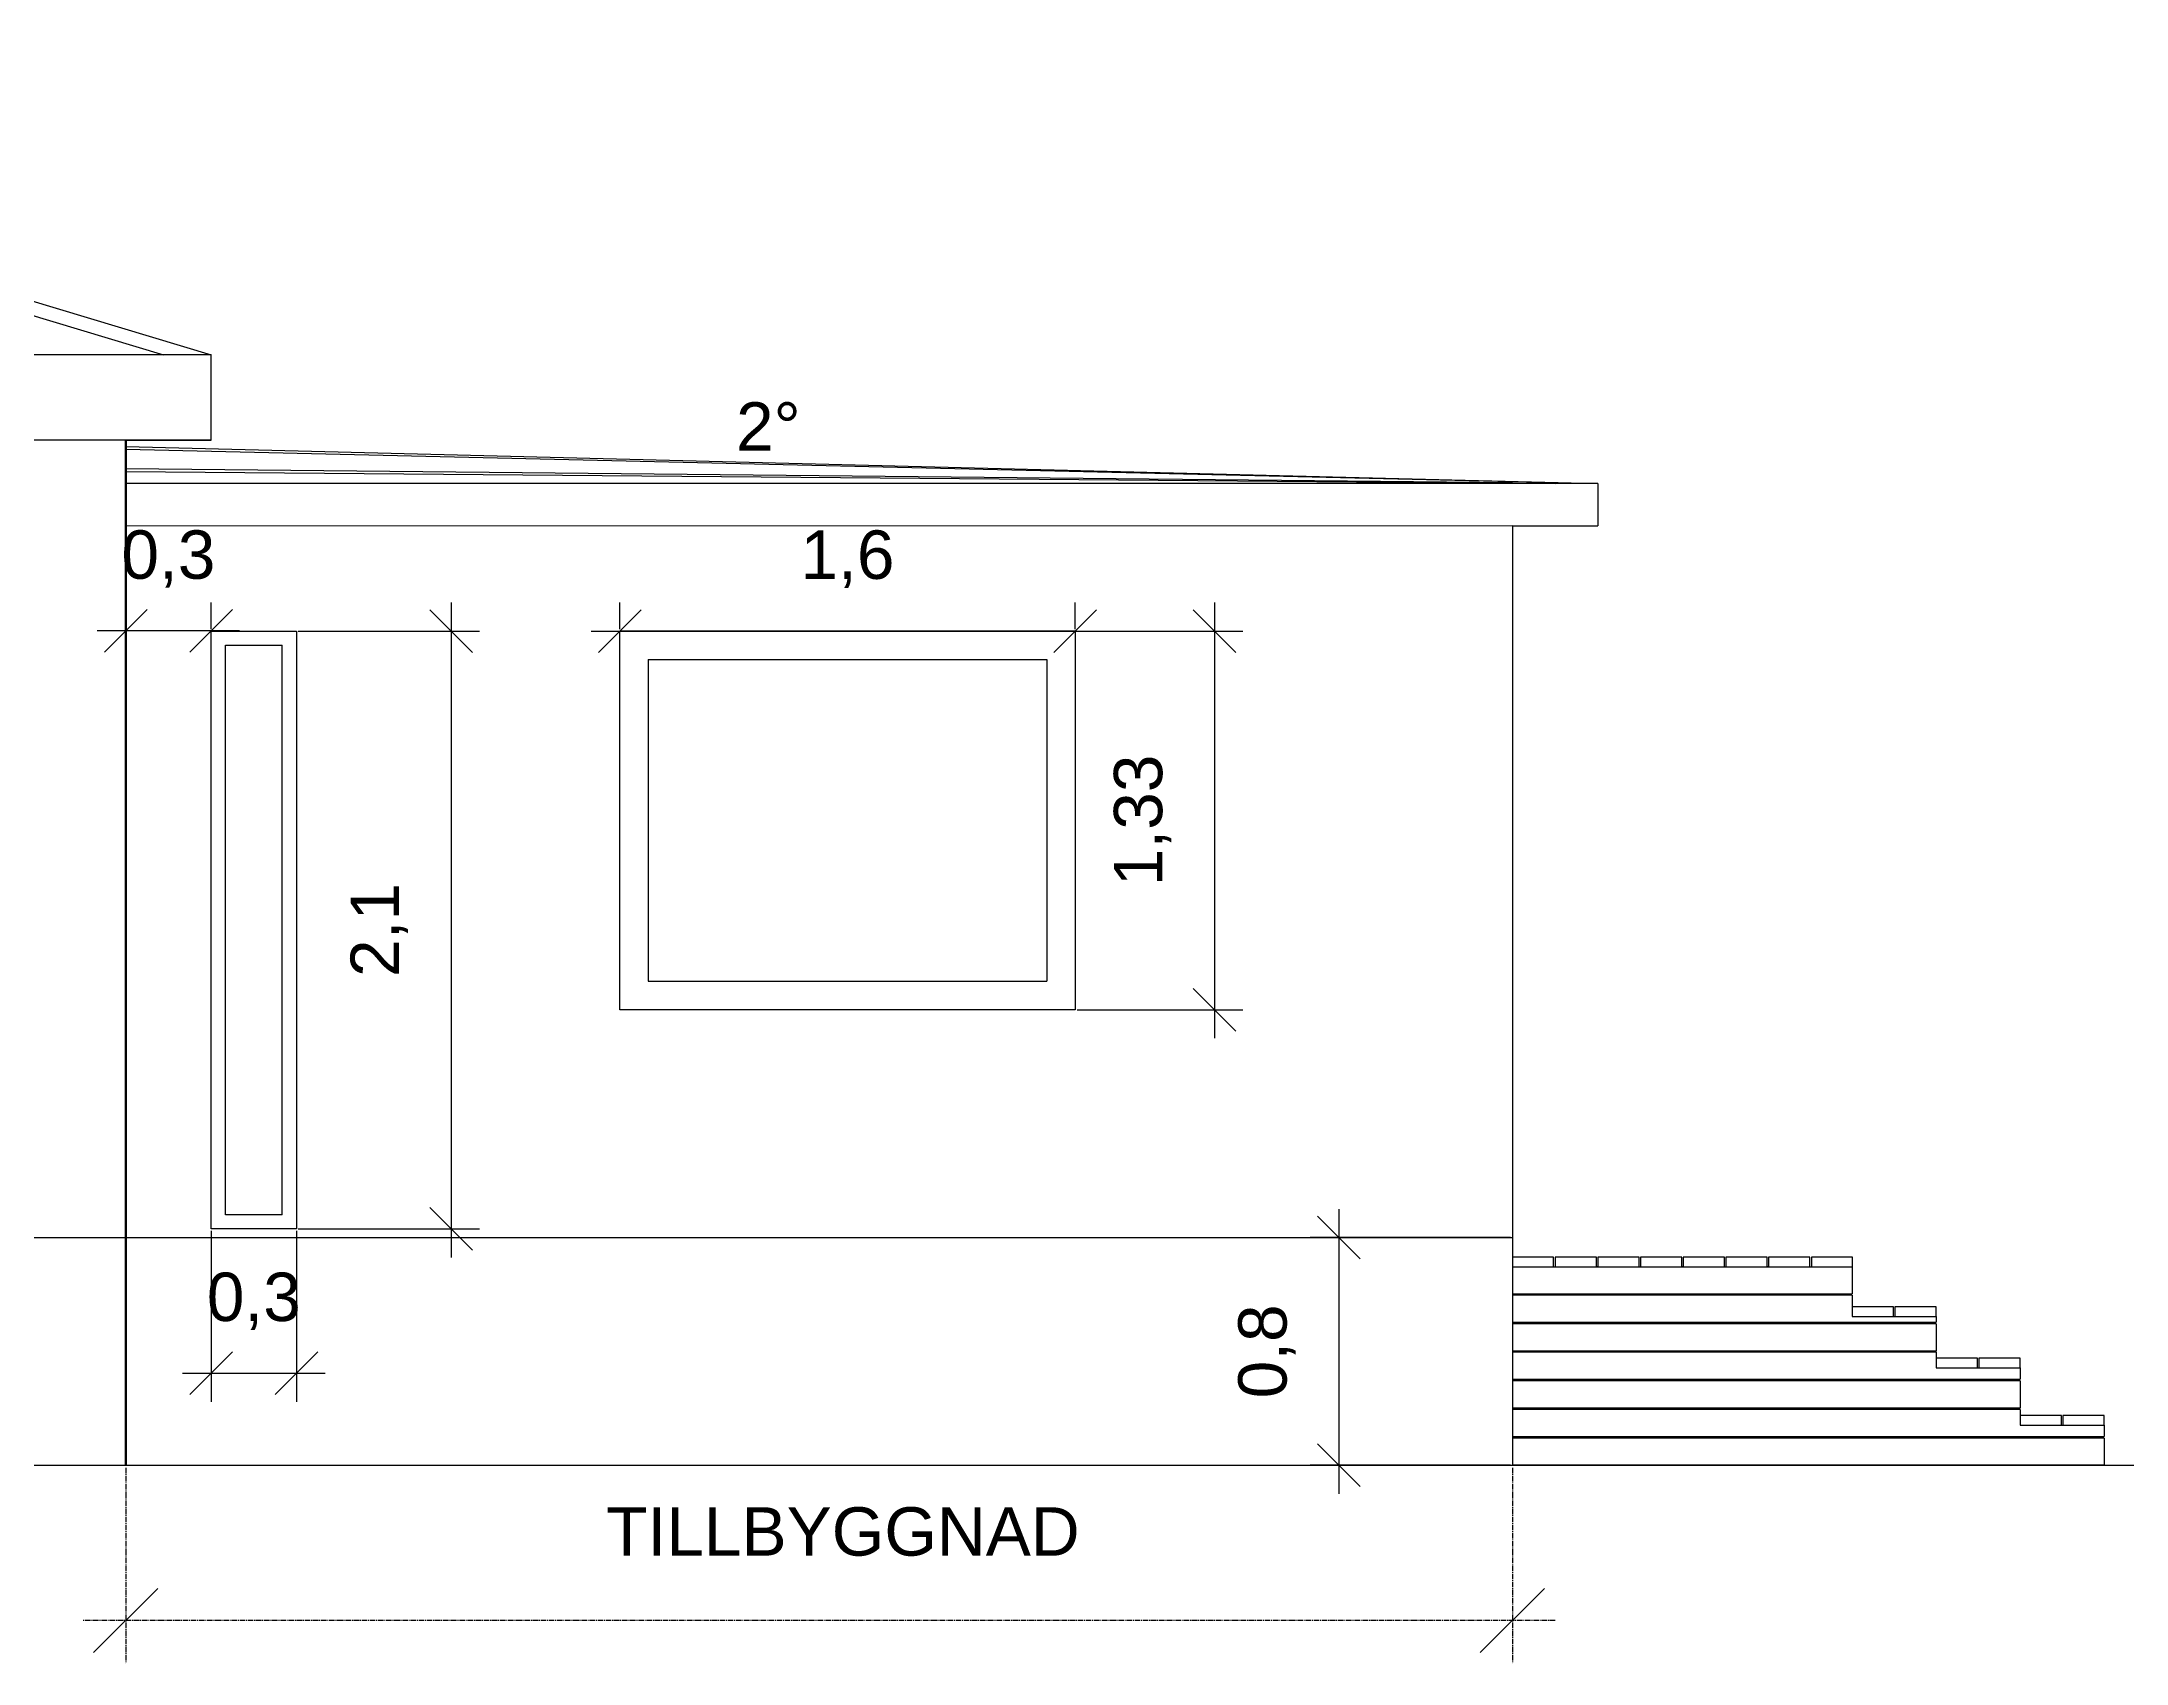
# Model space of a CAD drawing. Header units: millimetres. Extents: x -60009 to 113281, y -58228 to 411188.
# Drawn here: x -40912 to -33591, y 68420 to 74116 of the extents above; entities that cross this region are included whole.
import ezdxf

# ---------------------------------------------------------------- set-up
doc = ezdxf.new("R2010")
doc.units = ezdxf.units.MM
for name, pattern in [('ACAD_ISO02W100', [15, 12, -3]), ('ACAD_ISO04W100', [30, 24, -3, 0, -3]), ('CENTER2', [28.575, 19.05, -3.175, 3.175, -3.175])]:
    doc.linetypes.add(name, pattern=pattern)
doc.layers.get('0').update_dxf_attribs({"color": 1})
for name, color, linetype in [('Förtydligande', 8, 'CENTER2'), ('Grundritningar', 1, 'Continuous'), ('Mått', 4, 'Continuous'), ('Rörelsefogar', 1, 'CENTER2')]:
    doc.layers.add(name, color=color, linetype=linetype)
doc.styles.get("Standard").update_dxf_attribs({"font": 'Arial.ttf', "height": 170})
doc.dimstyles.new('Egen dimension', dxfattribs={"dimscale": 10, "dimtxt": 2.5, "dimasz": 15, "dimexe": 10, "dimexo": 0.625, "dimgap": 15, "dimtad": 1, "dimlfac": 0.001, "dimtxsty": 'Standard', "dimblk": 'OBLIQUE', "dimblk1": 'OBLIQUE', "dimblk2": 'OBLIQUE', "dimcen": 20, "dimdle": 10, "dimadec": 0, "dimazin": 0, "dimtfac": 1, "dimtmove": 0, "dimatfit": 3, "dimldrblk": 'OPEN90', "dimfxl": 1, "dimarcsym": 0})

# ---------------------------------------------------------------- blocks, each defined once
blk = doc.blocks.new('_Oblique')
at = {"color": 0, "linetype": 'ByBlock', "lineweight": -2}
blk.add_line((-0.5, -0.5), (0.5, 0.5), dxfattribs=at)
blk = doc.blocks.new('*D125')
at = {"layer": 'Defpoints', "color": 0, "transparency": 16777216}
for p in [(-40617.2, 69115.9), (-35747.2, 69115.9), (-40617.2, 68570.3)]:
    blk.add_point(p, dxfattribs=at)
at = {"layer": 'Förtydligande', "color": 0, "lineweight": -2, "transparency": 16777216}
for p, q in [((-40617.2, 69106.5), (-40617.2, 68420.3)), ((-35747.2, 69106.5), (-35747.2, 68420.3)), ((-35597.2, 68570.3), (-40767.2, 68570.3))]:
    blk.add_line(p, q, dxfattribs=at)
at = {"layer": 'Förtydligande', "color": 0, "lineweight": -2, "transparency": 16777216, "xscale": 225, "yscale": 225, "zscale": 225, "rotation": 180}
blk.add_blockref('_Oblique', (-40617.2, 68570.3), dxfattribs=at)
at = {"layer": 'Förtydligande', "color": 0, "lineweight": -2, "transparency": 16777216, "xscale": 225, "yscale": 225, "zscale": 225}
blk.add_blockref('_Oblique', (-35747.2, 68570.3), dxfattribs=at)
at = {"layer": 'Förtydligande', "color": 0, "transparency": 16777216, "insert": (-38098.1, 68882.2), "char_height": 170, "attachment_point": 5}
blk.add_mtext('TILLBYGGNAD', dxfattribs=at)
blk = doc.blocks.new('_Open90')
at = {"color": 0, "linetype": 'ByBlock', "lineweight": -2}
for p, q in [((-0.5, 0.5), (0, 0)), ((0, 0), (-1, 0)), ((0, 0), (-0.5, -0.5))]:
    blk.add_line(p, q, dxfattribs=at)
blk = doc.blocks.new('*D135')
at = {"layer": 'Defpoints', "color": 0, "transparency": 16777216}
for p in [(-40017.2, 72045.9), (-40017.2, 69945.9), (-39474.3, 69945.9)]:
    blk.add_point(p, dxfattribs=at)
at = {"layer": 'Mått', "color": 0, "lineweight": -2, "transparency": 16777216}
for p, q in [((-39474.3, 72145.9), (-39474.3, 69845.9)), ((-40010.9, 72045.9), (-39374.3, 72045.9)), ((-40010.9, 69945.9), (-39374.3, 69945.9))]:
    blk.add_line(p, q, dxfattribs=at)
at = {"layer": 'Mått', "color": 0, "lineweight": -2, "transparency": 16777216, "xscale": 150, "yscale": 150, "zscale": 150}
for p, rotation in [((-39474.3, 72045.9), 90), ((-39474.3, 69945.9), 270)]:
    blk.add_blockref('_Oblique', p, dxfattribs=dict(at, rotation=rotation))
at = {"layer": 'Mått', "color": 0, "transparency": 16777216, "insert": (-39726.7, 70995.9), "char_height": 170, "attachment_point": 5, "rotation": 90}
blk.add_mtext('2,1', dxfattribs=at)
blk = doc.blocks.new('*D136')
at = {"layer": 'Defpoints', "color": 0, "transparency": 16777216}
for p in [(-37282.2, 72045.9), (-37282.2, 70715.9), (-36793.6, 70715.9)]:
    blk.add_point(p, dxfattribs=at)
at = {"layer": 'Mått', "color": 0, "lineweight": -2, "transparency": 16777216}
for p, q in [((-36793.6, 72145.9), (-36793.6, 70615.9)), ((-37275.9, 72045.9), (-36693.6, 72045.9)), ((-37275.9, 70715.9), (-36693.6, 70715.9))]:
    blk.add_line(p, q, dxfattribs=at)
at = {"layer": 'Mått', "color": 0, "lineweight": -2, "transparency": 16777216, "xscale": 150, "yscale": 150, "zscale": 150}
for p, rotation in [((-36793.6, 72045.9), 90), ((-36793.6, 70715.9), 270)]:
    blk.add_blockref('_Oblique', p, dxfattribs=dict(at, rotation=rotation))
at = {"layer": 'Mått', "color": 0, "transparency": 16777216, "insert": (-37046, 71380.9), "char_height": 170, "attachment_point": 5, "rotation": 90}
blk.add_mtext('1,33', dxfattribs=at)
blk = doc.blocks.new('*D137')
at = {"layer": 'Defpoints', "color": 0, "transparency": 16777216}
for p in [(-38882.2, 72045.9), (-37282.2, 72045.9), (-37282.2, 72045.9)]:
    blk.add_point(p, dxfattribs=at)
at = {"layer": 'Mått', "color": 0, "lineweight": -2, "transparency": 16777216}
for p, q in [((-38882.2, 72052.1), (-38882.2, 72145.9)), ((-37282.2, 72052.1), (-37282.2, 72145.9)), ((-38982.2, 72045.9), (-37182.2, 72045.9))]:
    blk.add_line(p, q, dxfattribs=at)
at = {"layer": 'Mått', "color": 0, "lineweight": -2, "transparency": 16777216, "xscale": 150, "yscale": 150, "zscale": 150, "rotation": 180}
blk.add_blockref('_Oblique', (-38882.2, 72045.9), dxfattribs=at)
at = {"layer": 'Mått', "color": 0, "lineweight": -2, "transparency": 16777216, "xscale": 150, "yscale": 150, "zscale": 150}
blk.add_blockref('_Oblique', (-37282.2, 72045.9), dxfattribs=at)
at = {"layer": 'Mått', "color": 0, "transparency": 16777216, "insert": (-38082.2, 72298.3), "char_height": 170, "attachment_point": 5}
blk.add_mtext('1,6', dxfattribs=at)
blk = doc.blocks.new('*D147')
at = {"layer": 'Defpoints', "color": 0, "transparency": 16777216}
for p in [(-35747.2, 69915.9), (-36356.8, 69115.9), (-35747.2, 69115.9)]:
    blk.add_point(p, dxfattribs=at)
at = {"layer": 'Mått', "color": 0, "lineweight": -2, "transparency": 16777216}
for p, q in [((-36356.8, 70015.9), (-36356.8, 69015.9)), ((-35753.4, 69915.9), (-36456.8, 69915.9)), ((-35753.4, 69115.9), (-36456.8, 69115.9))]:
    blk.add_line(p, q, dxfattribs=at)
at = {"layer": 'Mått', "color": 0, "lineweight": -2, "transparency": 16777216, "xscale": 150, "yscale": 150, "zscale": 150}
for p, rotation in [((-36356.8, 69915.9), 90), ((-36356.8, 69115.9), 270)]:
    blk.add_blockref('_Oblique', p, dxfattribs=dict(at, rotation=rotation))
at = {"layer": 'Mått', "color": 0, "transparency": 16777216, "insert": (-36609.2, 69515.9), "char_height": 170, "attachment_point": 5, "rotation": 90}
blk.add_mtext('0,8', dxfattribs=at)
blk = doc.blocks.new('*D148')
at = {"layer": 'Defpoints', "color": 0, "transparency": 16777216}
for p in [(-40617.2, 72046.2), (-40617.2, 72045.9), (-40317.2, 72045.9)]:
    blk.add_point(p, dxfattribs=at)
at = {"layer": 'Mått', "color": 0, "lineweight": -2, "transparency": 16777216}
for p, q in [((-40617.2, 72052.1), (-40617.2, 72146.2)), ((-40317.2, 72052.1), (-40317.2, 72146.2)), ((-40217.2, 72046.2), (-40717.2, 72046.2))]:
    blk.add_line(p, q, dxfattribs=at)
at = {"layer": 'Mått', "color": 0, "lineweight": -2, "transparency": 16777216, "xscale": 150, "yscale": 150, "zscale": 150, "rotation": 180}
blk.add_blockref('_Oblique', (-40617.2, 72046.2), dxfattribs=at)
at = {"layer": 'Mått', "color": 0, "lineweight": -2, "transparency": 16777216, "xscale": 150, "yscale": 150, "zscale": 150}
blk.add_blockref('_Oblique', (-40317.2, 72046.2), dxfattribs=at)
at = {"layer": 'Mått', "color": 0, "transparency": 16777216, "insert": (-40467.2, 72298.6), "char_height": 170, "attachment_point": 5}
blk.add_mtext('0,3', dxfattribs=at)
blk = doc.blocks.new('*D149')
at = {"layer": 'Defpoints', "color": 0, "transparency": 16777216}
for p in [(-40317.2, 69945.9), (-40017.2, 69945.9), (-40017.2, 69439.2)]:
    blk.add_point(p, dxfattribs=at)
at = {"layer": 'Mått', "color": 0, "lineweight": -2, "transparency": 16777216}
for p, q in [((-40317.2, 69939.6), (-40317.2, 69339.2)), ((-40017.2, 69939.6), (-40017.2, 69339.2)), ((-40417.2, 69439.2), (-39917.2, 69439.2))]:
    blk.add_line(p, q, dxfattribs=at)
at = {"layer": 'Mått', "color": 0, "lineweight": -2, "transparency": 16777216, "xscale": 150, "yscale": 150, "zscale": 150, "rotation": 180}
blk.add_blockref('_Oblique', (-40317.2, 69439.2), dxfattribs=at)
at = {"layer": 'Mått', "color": 0, "lineweight": -2, "transparency": 16777216, "xscale": 150, "yscale": 150, "zscale": 150}
blk.add_blockref('_Oblique', (-40017.2, 69439.2), dxfattribs=at)
at = {"layer": 'Mått', "color": 0, "transparency": 16777216, "insert": (-40167.2, 69691.6), "char_height": 170, "attachment_point": 5}
blk.add_mtext('0,3', dxfattribs=at)

msp = doc.modelspace()

# ---------------------------------------------------------------- linework, layer by layer
at = {"layer": 'Förtydligande', "linetype": 'ACAD_ISO04W100', "lineweight": -3, "ltscale": 0.1}
msp.add_line((-48094.778, 69115.864), (-16583.43, 69115.864), dxfattribs=at)
at = {"layer": 'Grundritningar'}
for p, q in [((-43962.683, 74115.768), (-40317.179, 73015.864)), ((-43963.087, 74063.268), (-40484.551, 73015.864)), ((-40317.179, 73015.864), (-47487.179, 73015.864)), ((-40317.179, 72715.864), (-40317.179, 73015.864)), ((-40317.179, 72715.864), (-47187.179, 72715.864)), ((-40617.179, 72715.864), (-40317.179, 72715.864)), ((-40617.179, 72715.864), (-40617.179, 69115.864)), ((-40617.179, 72694.148), (-40617.179, 72715.864)), ((-40617.179, 72715.864), (-40617.179, 72694.148)), ((-40617.179, 72615.867), (-40617.179, 72684.148)), ((-40617.179, 72585.864), (-40617.179, 72605.864)), ((-40617.179, 71815.864), (-40617.179, 72585.864)), ((-35747.179, 72415.864), (-35747.179, 69555.864)), ((-40317.179, 69945.864), (-40317.179, 72045.864)), ((-40317.179, 72045.864), (-40017.179, 72045.864)), ((-40017.179, 72045.864), (-40017.179, 69945.864)), ((-38882.179, 70715.864), (-38882.179, 72045.864)), ((-37282.179, 72045.864), (-38882.179, 72045.864)), ((-37282.179, 72045.864), (-37282.179, 70715.864)), ((-40267.179, 69995.864), (-40267.179, 71995.864)), ((-40267.179, 71995.864), (-40067.179, 71995.864)), ((-40067.179, 69995.864), (-40067.179, 71995.864)), ((-38782.179, 71945.864), (-38782.179, 70815.864)), ((-38782.179, 71945.864), (-37382.179, 71945.864)), ((-37382.179, 71945.864), (-37382.179, 70815.864)), ((-40617.179, 69815.864), (-40617.179, 71815.864)), ((-38782.179, 70815.864), (-37382.179, 70815.864)), ((-37282.179, 70715.864), (-38882.179, 70715.864)), ((-40617.179, 69555.864), (-40617.179, 70455.864)), ((-40067.179, 69995.864), (-40267.179, 69995.864)), ((-40167.179, 69945.864), (-40317.179, 69945.864)), ((-40017.179, 69945.864), (-40167.179, 69945.864)), ((-47187.179, 69915.864), (-40617.179, 69915.864)), ((-40617.179, 69915.864), (-35747.179, 69915.864)), ((-40617.179, 69815.864), (-40617.179, 69115.864)), ((-35447.18, 69812.865), (-35452.18, 69812.865)), ((-35147.18, 69812.865), (-35152.18, 69812.865)), ((-34847.18, 69812.865), (-34852.18, 69812.865)), ((-35747.179, 69555.864), (-35747.179, 69115.864)), ((-34258.702, 69512.864), (-34258.702, 69517.864)), ((-33963.702, 69316.864), (-35747.18, 69316.864)), ((-40617.179, 69115.864), (-40607.179, 69115.864)), ((-40617.179, 69115.864), (-40607.179, 69115.864)), ((-40607.179, 69115.864), (-35747.179, 69115.864)), ((-33668.702, 69115.864), (-35747.18, 69115.864))]:
    msp.add_line(p, q, dxfattribs=at)
at = {"layer": 'Grundritningar', "lineweight": 211, "ltscale": 0.1}
msp.add_line((-40617.179, 69115.864), (-40617.179, 72715.864), dxfattribs=at)
at = {"layer": 'Grundritningar', "ltscale": 100}
for p, q in [((-40617.179, 72564.148), (-40617.179, 72694.148)), ((-40617.179, 72694.148), (-40617.179, 72684.148)), ((-40617.179, 72694.148), (-35447.179, 72564.148)), ((-40617.179, 72694.148), (-40617.179, 72684.148)), ((-40617.179, 72684.148), (-35447.179, 72564.148)), ((-40617.179, 72615.867), (-40617.179, 72605.864)), ((-35747.179, 72565.864), (-40617.179, 72615.867)), ((-40617.179, 72615.867), (-40617.179, 72605.867)), ((-40617.179, 72605.867), (-40617.179, 72564.148)), ((-40617.179, 72605.867), (-35597.189, 72564.148)), ((-35447.179, 72564.148), (-40617.179, 72564.148)), ((-35747.179, 72415.864), (-40617.179, 72414.101)), ((-35747.179, 72415.864), (-35447.179, 72415.864)), ((-35602.18, 69846.865), (-35747.18, 69846.865)), ((-35602.18, 69812.865), (-35602.18, 69846.865)), ((-35597.18, 69846.865), (-35597.18, 69812.865)), ((-35452.18, 69846.865), (-35597.18, 69846.865)), ((-35452.18, 69812.865), (-35452.18, 69846.865)), ((-35447.18, 69846.865), (-35447.18, 69812.865)), ((-35302.18, 69846.865), (-35447.18, 69846.865)), ((-35302.18, 69812.865), (-35302.18, 69846.865)), ((-35297.18, 69846.865), (-35297.18, 69812.865)), ((-35152.18, 69846.865), (-35297.18, 69846.865)), ((-35152.18, 69812.865), (-35152.18, 69846.865)), ((-35147.18, 69846.865), (-35147.18, 69812.865)), ((-35002.18, 69846.865), (-35147.18, 69846.865)), ((-35002.18, 69812.865), (-35002.18, 69846.865)), ((-34997.18, 69846.865), (-34997.18, 69812.865)), ((-34852.18, 69846.865), (-34997.18, 69846.865)), ((-34852.18, 69812.865), (-34852.18, 69846.865)), ((-34847.18, 69846.865), (-34847.18, 69812.865)), ((-34702.18, 69846.865), (-34847.18, 69846.865)), ((-34702.18, 69812.865), (-34702.18, 69846.865)), ((-34697.18, 69846.865), (-34697.18, 69812.865)), ((-34552.18, 69846.865), (-34697.18, 69846.865)), ((-34552.18, 69812.865), (-34552.18, 69846.865)), ((-35747.18, 69812.865), (-35602.18, 69812.865)), ((-35747.18, 69812.864), (-34553.701, 69812.864)), ((-35597.18, 69812.865), (-35452.18, 69812.865)), ((-35447.18, 69812.865), (-35302.18, 69812.865)), ((-35297.18, 69812.865), (-35152.18, 69812.865)), ((-35147.18, 69812.865), (-35002.18, 69812.865)), ((-34997.18, 69812.865), (-34852.18, 69812.865)), ((-34847.18, 69812.865), (-34702.18, 69812.865)), ((-34697.18, 69812.865), (-34552.18, 69812.865)), ((-34553.701, 69812.864), (-34553.701, 69717.864)), ((-35747.18, 69717.864), (-34553.701, 69717.864)), ((-34553.701, 69712.864), (-35747.18, 69712.864)), ((-34553.701, 69712.864), (-34553.701, 69671.865)), ((-34553.701, 69671.865), (-34553.701, 69637.865)), ((-34408.701, 69671.865), (-34553.701, 69671.865)), ((-34553.701, 69637.865), (-34408.701, 69637.865)), ((-34408.701, 69637.865), (-34408.701, 69671.865)), ((-34408.701, 69637.865), (-34403.701, 69637.865)), ((-34403.702, 69671.865), (-34403.702, 69637.865)), ((-34258.702, 69671.865), (-34403.702, 69671.865)), ((-34403.702, 69637.865), (-34258.702, 69637.865)), ((-34258.702, 69637.865), (-34258.702, 69671.865)), ((-34258.702, 69637.865), (-34258.702, 69617.864)), ((-35747.18, 69617.864), (-34258.702, 69617.864)), ((-34258.702, 69612.864), (-35747.18, 69612.864)), ((-34258.702, 69612.864), (-34258.702, 69517.864)), ((-35747.18, 69517.864), (-34258.702, 69517.864)), ((-34258.702, 69512.864), (-35747.18, 69512.864)), ((-34258.702, 69512.864), (-34258.702, 69491.865)), ((-34258.702, 69491.865), (-34258.702, 69457.865)), ((-34113.702, 69491.865), (-34258.702, 69491.865)), ((-34113.702, 69457.865), (-34113.702, 69491.865)), ((-34108.702, 69491.865), (-34108.702, 69457.865)), ((-33963.702, 69491.865), (-34108.702, 69491.865)), ((-33963.702, 69457.865), (-33963.702, 69491.865)), ((-35747.18, 69417.864), (-33963.702, 69417.864)), ((-33963.702, 69411.864), (-35747.18, 69411.864)), ((-34258.702, 69457.865), (-34113.702, 69457.865)), ((-34113.702, 69457.865), (-34108.702, 69457.865)), ((-34108.702, 69457.865), (-33963.702, 69457.865)), ((-33963.702, 69457.865), (-33963.702, 69417.864)), ((-33963.702, 69411.864), (-33963.702, 69316.864)), ((-33963.702, 69311.864), (-35747.18, 69311.864)), ((-33963.702, 69311.864), (-33963.702, 69290.865)), ((-33963.702, 69290.865), (-33963.702, 69256.865)), ((-33818.702, 69290.865), (-33963.702, 69290.865)), ((-33818.702, 69256.865), (-33818.702, 69290.865)), ((-33813.702, 69290.865), (-33813.702, 69256.865)), ((-33668.702, 69290.865), (-33813.702, 69290.865)), ((-33668.702, 69256.865), (-33668.702, 69290.865)), ((-35747.18, 69216.864), (-33668.702, 69216.864)), ((-33668.702, 69210.864), (-35747.18, 69210.864)), ((-33963.702, 69256.865), (-33818.702, 69256.865)), ((-33818.702, 69256.865), (-33813.702, 69256.865)), ((-33813.702, 69256.865), (-33668.702, 69256.865)), ((-33668.702, 69256.865), (-33668.702, 69216.864)), ((-33668.702, 69210.864), (-33668.702, 69115.864)), ((-47187.179, 69115.864), (-40617.179, 69115.864))]:
    msp.add_line(p, q, dxfattribs=at)
at = {"layer": 'Grundritningar', "linetype": 'ACAD_ISO02W100', "ltscale": 100}
for p, q in [((-35747.179, 72565.864), (-35597.189, 72564.148)), ((-35447.179, 72564.148), (-35447.179, 72415.864)), ((-35747.179, 72415.864), (-35597.189, 72415.864))]:
    msp.add_line(p, q, dxfattribs=at)
at = {"layer": 'Rörelsefogar', "lineweight": 211, "ltscale": 0.1}
msp.add_line((-40617.179, 72715.864), (-40617.179, 69115.864), dxfattribs=at)

# ---------------------------------------------------------------- texts
at = {"layer": 'Mått', "ltscale": 100}
msp.add_text('2°', height=170, dxfattribs=at).set_placement((-38473.667, 72679.28))

# ---------------------------------------------------------------- dimensions: what is measured, and where the dimension line sits
at = {"layer": 'Förtydligande'}
dim = msp.add_linear_dim(base=(-40617.179, 68570.262), p1=(-35747.179, 69115.864), p2=(-40617.179, 69115.864), angle=180, text='TILLBYGGNAD', dimstyle='Egen dimension', override={"dimscale": 15}, dxfattribs=at)
dim.commit()
dim.dimension.update_dxf_attribs({"geometry": '*D125', "text_midpoint": (-38098.132, 68570.262), "dimtype": 160})
at = {"layer": 'Mått'}
for base, p1, p2, picture, middle in [((-40617.179, 72046.228), (-40317.179, 72045.864), (-40617.179, 72045.864), '*D148', (-40467.179, 72046.228)), ((-37282.179, 72045.864), (-38882.179, 72045.864), (-37282.179, 72045.864), '*D137', (-38082.179, 72045.864)), ((-40017.179, 69439.243), (-40317.179, 69945.864), (-40017.179, 69945.864), '*D149', (-40167.179, 69439.243))]:
    dim = msp.add_linear_dim(base=base, p1=p1, p2=p2, dimstyle='Egen dimension', dxfattribs=at)
    dim.commit()
    dim.dimension.update_dxf_attribs({"geometry": picture, "text_midpoint": middle, "dimtype": 160})
for base, p1, p2, picture, middle in [((-39474.285, 69945.864), (-40017.179, 72045.864), (-40017.179, 69945.864), '*D135', (-39474.285, 70995.864)), ((-36356.782, 69115.864), (-35747.179, 69915.864), (-35747.179, 69115.864), '*D147', (-36356.782, 69515.864))]:
    dim = msp.add_linear_dim(base=base, p1=p1, p2=p2, angle=90, dimstyle='Egen dimension', dxfattribs=at)
    dim.commit()
    dim.dimension.update_dxf_attribs({"geometry": picture, "text_midpoint": middle, "dimtype": 160})
dim = msp.add_linear_dim(base=(-36793.642, 70715.864), p1=(-37282.179, 72045.864), p2=(-37282.179, 70715.864), angle=90, dimstyle='Egen dimension', dxfattribs=at)
dim.commit()
dim.dimension.update_dxf_attribs({"geometry": '*D136', "text_midpoint": (-37046.036, 71380.864)})

doc.saveas('drawing.dxf')
